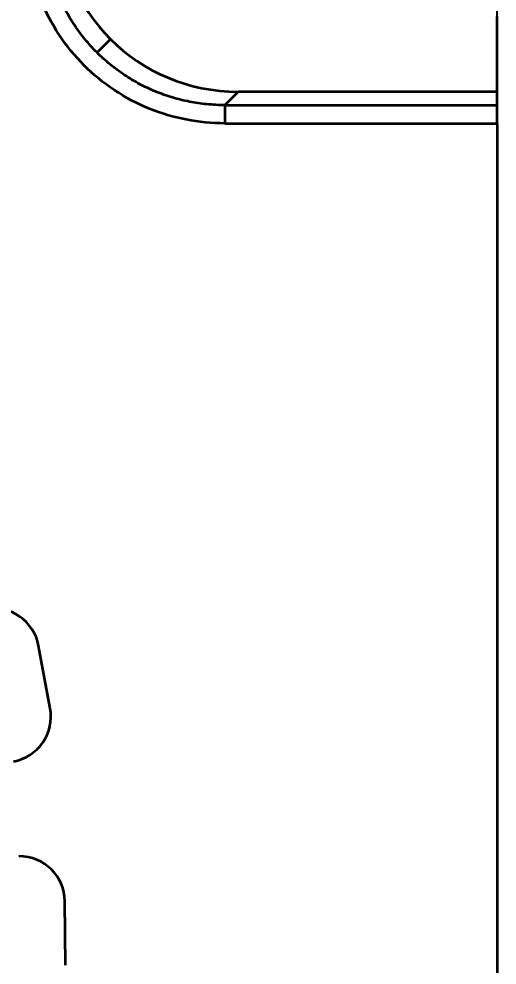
# Model space of a CAD drawing. Header units: millimetres. Extents: x 5 to 1651, y 545 to 1674.
# Drawn here: x 608.2 to 660.8, y 824.4 to 928.3 of the extents above; entities that cross this region are included whole.
import ezdxf

# ---------------------------------------------------------------- set-up
doc = ezdxf.new("R2010")
doc.units = ezdxf.units.MM
doc.layers.add('10', color=7, linetype='Continuous', true_color=0xffffff)
doc.layers.add('dim', color=82, linetype='Continuous', lineweight=9)
doc.dimstyles.get("Standard").update_dxf_attribs({"dimscale": 5, "dimtxt": 0.18, "dimasz": 0.18, "dimexe": 0.18, "dimexo": 0.0625, "dimgap": 0.09, "dimtad": 0, "dimtih": 1, "dimtoh": 1, "dimzin": 0, "dimdsep": 46, "dimtxsty": 'Standard', "dimcen": 0.09, "dimadec": 0, "dimazin": 0, "dimtfac": 1, "dimtofl": 0, "dimtmove": 0, "dimatfit": 3, "dimfxl": 0, "dimtolj": 1, "dimtzin": 0, "dimarcsym": 0})

# ---------------------------------------------------------------- blocks, each defined once
blk = doc.blocks.new('*D6')
at = {"layer": 'Defpoints', "color": 0, "lineweight": 18, "transparency": 16777216}
for p in [(660.75, 1040.18), (160.75, 919), (660.75, 916.82)]:
    blk.add_point(p, dxfattribs=at)
at = {"layer": 'dim', "color": 0, "lineweight": -2, "transparency": 16777216}
for p, q in [((160.75, 921.5), (160.75, 1042.68)), ((660.75, 919.32), (660.75, 1042.68)), ((170.75, 1040.18), (365.96, 1040.18)), ((650.75, 1040.18), (455.54, 1040.18))]:
    blk.add_line(p, q, dxfattribs=at)
at = {"layer": 'dim', "color": 0, "lineweight": 18, "transparency": 16777216}
for points in [[(170.75, 1041.85), (170.75, 1038.51), (160.75, 1040.18)], [(650.75, 1041.85), (650.75, 1038.51), (660.75, 1040.18)]]:
    blk.add_solid(points, dxfattribs=at)
at = {"layer": 'dim', "color": 0, "lineweight": 18, "transparency": 16777216, "insert": (410.75, 1040.18), "char_height": 12.5, "attachment_point": 5}
blk.add_mtext('\\A1;500.00{\\H7.5;\\S-0.10^ -0.15;}', dxfattribs=at)

msp = doc.modelspace()

# ---------------------------------------------------------------- linework, layer by layer
at = {"layer": '10', "color": 7, "linetype": 'Continuous', "lineweight": 35}
for p, q in [((660.753, 920.296), (660.753, 928.539)), ((616.812, 924.598), (618.288, 926.074)), ((632.315, 920.296), (630.839, 918.821)), ((660.753, 920.296), (632.315, 920.296)), ((660.753, 918.821), (660.753, 920.296)), ((630.839, 918.821), (660.753, 918.821)), ((660.753, 916.821), (660.753, 918.821)), ((630.839, 916.821), (660.753, 916.821)), ((660.753, 916.821), (660.753, 720.258)), ((611.658, 852.559), (610.395, 859.444)), ((613.361, 824.377), (613.287, 831.377))]:
    msp.add_line(p, q, dxfattribs=at)
for centre, start, end in [((605.477, 858.541), 10.4, 100.4), ((606.74, 851.656), 280.4, 10.4), ((608.288, 831.324), 0.6, 90.6)]:
    msp.add_arc(centre, 5, start, end, dxfattribs=at)
msp.add_ellipse((632.706, 940.493), major_axis=(14.419, 14.419), ratio=0.9808148, start_param=2.3658797, end_param=3.9173056, dxfattribs=at)
for points, knots in [([(630.839, 916.821), (628.006, 916.821), (625.181, 917.37), (619.89, 919.519), (617.438, 921.144), (613.358, 925.224), (611.732, 927.677), (609.583, 932.968), (609.034, 935.792), (609.034, 938.626)], [0, 0, 0, 0, 0.2468802, 0.2468802, 0.5000033, 0.5000033, 0.7531263, 0.7531263, 1, 1, 1, 1]), ([(630.839, 918.821), (630.185, 918.821), (629.536, 918.852), (628.249, 918.977), (627.61, 919.07), (626.344, 919.319), (625.716, 919.474), (624.937, 919.707), (624.704, 919.78), (624.472, 919.857), (624.317, 919.91), (624.24, 919.937), (623.855, 920.073), (623.551, 920.19), (622.65, 920.56), (622.064, 920.834), (620.925, 921.439), (620.37, 921.769), (619.562, 922.306), (619.296, 922.492), (618.904, 922.782), (618.709, 922.929), (618.517, 923.081), (618.389, 923.183), (618.325, 923.234), (617.756, 923.7), (617.275, 924.136), (616.361, 925.049), (615.927, 925.527), (615.108, 926.525), (614.722, 927.045), (614.271, 927.722), (614.182, 927.859), (614.051, 928.066), (614.008, 928.136), (613.922, 928.275), (613.711, 928.624), (613.511, 928.979), (613.054, 929.838), (612.779, 930.423), (612.288, 931.616), (612.071, 932.224), (611.791, 933.155), (611.704, 933.469), (611.586, 933.943), (611.549, 934.102), (611.478, 934.422), (611.444, 934.581), (611.286, 935.382), (611.192, 936.026), (611.066, 937.321), (611.034, 937.972), (611.034, 938.626)], [0, 0, 0, 0, 0.0625, 0.0625, 0.125, 0.125, 0.1875, 0.1875, 0.203125, 0.2109375, 0.2109375, 0.21875, 0.21875, 0.25, 0.25, 0.3125, 0.3125, 0.375, 0.375, 0.40625, 0.40625, 0.421875, 0.4296875, 0.4296875, 0.4375, 0.4375, 0.5, 0.5, 0.5625, 0.5625, 0.625, 0.625, 0.640625, 0.640625, 0.6484375, 0.6484375, 0.65625, 0.6875, 0.6875, 0.75, 0.75, 0.8125, 0.8125, 0.84375, 0.84375, 0.859375, 0.859375, 0.875, 0.875, 0.9375, 0.9375, 1, 1, 1, 1])]:
    msp.add_open_spline(points, degree=3, knots=knots, dxfattribs=at)
msp.add_open_spline([(630.839, 918.821), (630.839, 918.154), (630.839, 917.487), (630.839, 916.821)], degree=3, dxfattribs=at)

# ---------------------------------------------------------------- dimensions: what is measured, and where the dimension line sits
at = {"layer": 'dim', "lineweight": 18}
dim = msp.add_linear_dim(base=(660.753, 1040.18), p1=(160.753, 918.998), p2=(660.753, 916.821), dimstyle='Standard', override={"dimtxt": 2.5, "dimasz": 2, "dimexe": 0.49975, "dimexo": 0.49975, "dimgap": 0.49975, "dimtol": 1, "dimlim": 0, "dimtp": -0.1, "dimtm": 0.15, "dimtfac": 0.6, "dimtdec": 2, "dimtolj": 1}, dxfattribs=at)
dim.commit()
dim.dimension.update_dxf_attribs({"geometry": '*D6', "text_midpoint": (410.753, 1040.18)})

doc.saveas('drawing.dxf')
